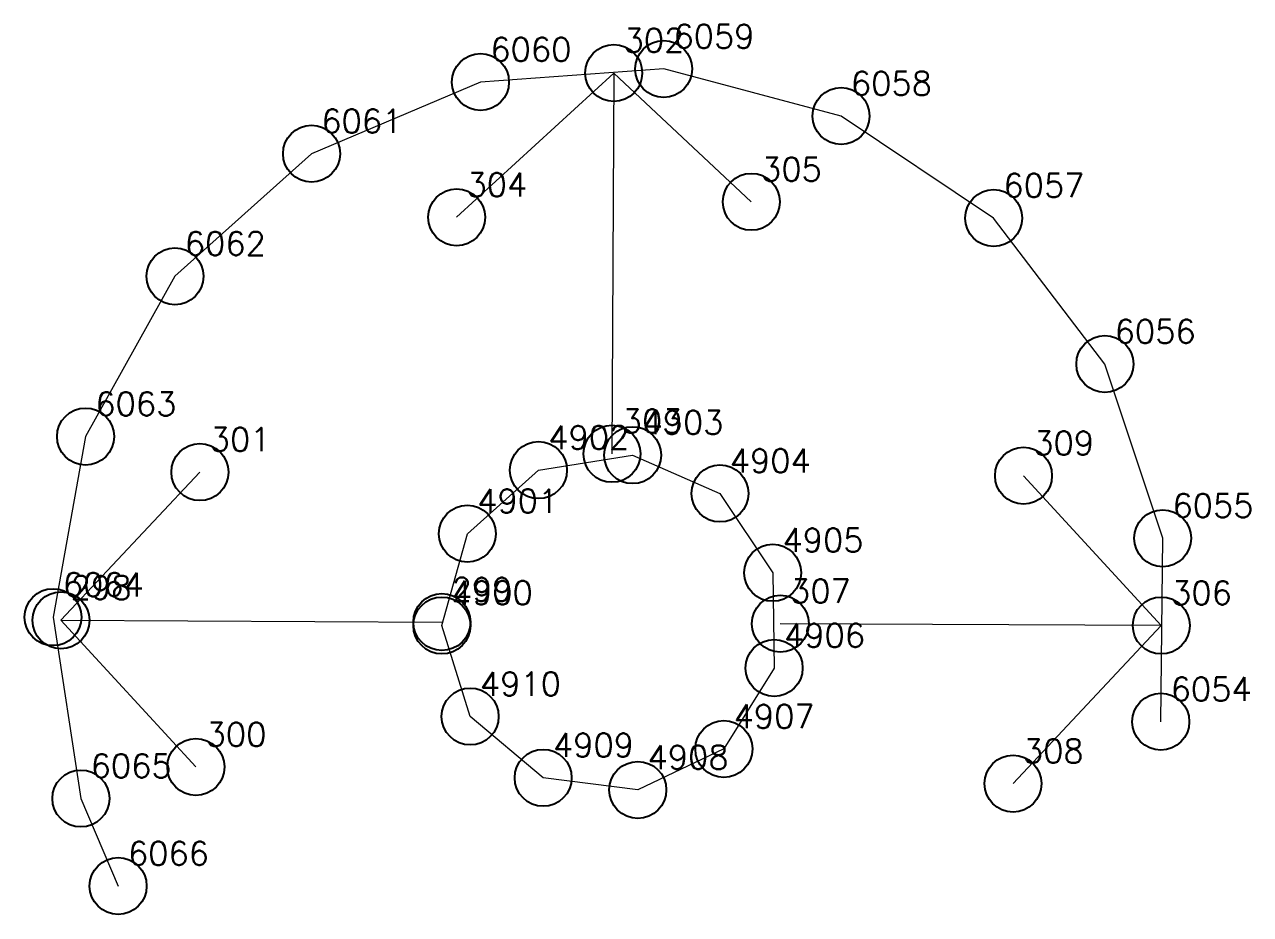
# Model space of a CAD drawing. Extents: x 1391501 to 1398271, y 354915 to 360782.
# Drawn here: x 1392300.02 to 1392316.16, y 356569.09 to 356580.81 of the extents above; entities that cross this region are included whole.
import ezdxf

# ---------------------------------------------------------------- set-up
doc = ezdxf.new("R2010")
doc.units = 0
doc.header["$PDMODE"] = 33
doc.header["$PDSIZE"] = 0.75
doc.layers.add('12 - ценные элементы визуального восприятия территории', color=7, linetype='Continuous')
doc.styles.get("Standard").update_dxf_attribs({"font": 'simplex.shx'})

msp = doc.modelspace()

# ---------------------------------------------------------------- linework, layer by layer
for p in [(1392308.025, 356575.134), (1392306.786, 356574.937), (1392309.175, 356574.63), (1392305.85, 356574.1), (1392309.869, 356573.585), (1392305.515, 356572.891), (1392309.888, 356572.331), (1392305.887, 356571.693), (1392309.226, 356571.265), (1392306.848, 356570.885), (1392308.093, 356570.726)]:
    msp.add_point(p)
at = {"layer": '12 - ценные элементы визуального восприятия территории', "color": 7, "lineweight": 20}
for points in [[(1392314.977, 356571.624), (1392315.002, 356574.04), (1392314.241, 356576.334), (1392312.777, 356578.256), (1392310.769, 356579.6), (1392308.434, 356580.22), (1392306.023, 356580.048), (1392303.799, 356579.104), (1392302.002, 356577.489), (1392300.825, 356575.379), (1392300.397, 356573.001), (1392300.763, 356570.613), (1392301.254, 356569.46)], [(1392307.777, 356580.166), (1392305.709, 356578.266)], [(1392307.777, 356580.166), (1392307.753, 356575.152)], [(1392307.777, 356580.166), (1392309.587, 356578.47)], [(1392300.501, 356572.96), (1392302.33, 356574.911)], [(1392314.983, 356572.891), (1392313.17, 356574.864)], [(1392300.501, 356572.96), (1392305.515, 356572.936)], [(1392300.501, 356572.96), (1392302.277, 356571.028)], [(1392314.983, 356572.891), (1392309.969, 356572.915)], [(1392314.983, 356572.891), (1392313.032, 356570.809)]]:
    msp.add_lwpolyline(points, dxfattribs=at)
msp.add_lwpolyline([(1392305.515, 356572.891), (1392305.85, 356574.1), (1392306.786, 356574.937), (1392308.025, 356575.134), (1392309.175, 356574.63), (1392309.869, 356573.585), (1392309.888, 356572.331), (1392309.226, 356571.265), (1392308.093, 356570.726), (1392306.848, 356570.885), (1392305.887, 356571.693), (1392305.515, 356572.891)], close=True, dxfattribs=at)
at = {"layer": '12 - ценные элементы визуального восприятия территории'}
for p in [(1392307.777, 356580.166), (1392308.434, 356580.22), (1392306.023, 356580.048), (1392310.769, 356579.6), (1392303.799, 356579.104), (1392309.587, 356578.47), (1392305.709, 356578.266), (1392312.777, 356578.256), (1392302.002, 356577.489), (1392314.241, 356576.334), (1392300.825, 356575.379), (1392307.753, 356575.152), (1392302.33, 356574.911), (1392313.17, 356574.864), (1392315.002, 356574.04), (1392300.397, 356573.001), (1392300.501, 356572.96), (1392305.515, 356572.936), (1392309.969, 356572.915), (1392314.983, 356572.891), (1392314.977, 356571.624), (1392302.277, 356571.028), (1392313.032, 356570.809), (1392300.763, 356570.613), (1392301.254, 356569.46)]:
    msp.add_point(p, dxfattribs=at)

# ---------------------------------------------------------------- texts
at = {"color": 7}
for s, p in [('4903', (1392308.155, 356575.409)), ('4902', (1392306.915, 356575.211)), ('4904', (1392309.304, 356574.905)), ('4901', (1392305.98, 356574.375)), ('4905', (1392309.998, 356573.86)), ('4900', (1392305.645, 356573.166)), ('4906', (1392310.018, 356572.605)), ('4910', (1392306.016, 356571.967)), ('4907', (1392309.355, 356571.539)), ('4909', (1392306.977, 356571.16)), ('4908', (1392308.222, 356571))]:
    msp.add_text(s, height=0.3111, dxfattribs=at).set_placement(p)
at = {"layer": '12 - ценные элементы визуального восприятия территории', "color": 7}
for s, p in [('302', (1392307.906, 356580.441)), ('6059', (1392308.563, 356580.494)), ('6060', (1392306.153, 356580.322)), ('6058', (1392310.898, 356579.874)), ('6061', (1392303.928, 356579.378)), ('305', (1392309.716, 356578.744)), ('304', (1392305.839, 356578.54)), ('6057', (1392312.906, 356578.531)), ('6062', (1392302.131, 356577.764)), ('6056', (1392314.37, 356576.608)), ('6063', (1392300.954, 356575.653)), ('303', (1392307.882, 356575.427)), ('301', (1392302.459, 356575.186)), ('309', (1392313.299, 356575.138)), ('6055', (1392315.131, 356574.315)), ('6064', (1392300.526, 356573.275)), ('298', (1392300.63, 356573.234)), ('299', (1392305.644, 356573.21)), ('307', (1392310.098, 356573.189)), ('306', (1392315.113, 356573.165)), ('6054', (1392315.107, 356571.899)), ('300', (1392302.406, 356571.302)), ('308', (1392313.162, 356571.083)), ('6065', (1392300.892, 356570.887)), ('6066', (1392301.383, 356569.735))]:
    msp.add_text(s, height=0.3111, dxfattribs=at).set_placement(p)

doc.saveas('drawing.dxf')
